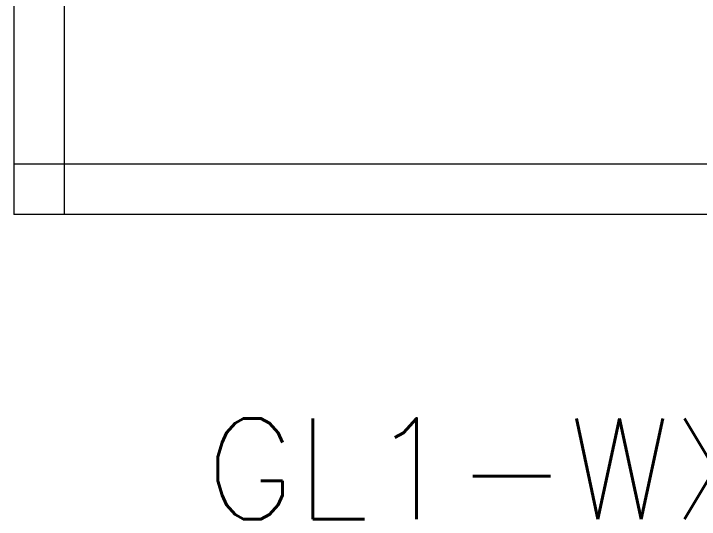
# Model space of a CAD drawing. Header units: millimetres. Extents: x 1925 to 561113, y 7411 to 433459.
# Drawn here: x 274511 to 309051, y 141590 to 167039 of the extents above; entities that cross this region are included whole.
import ezdxf

# ---------------------------------------------------------------- set-up
doc = ezdxf.new("R2010")
doc.units = ezdxf.units.MM
doc.header["$LTSCALE"] = 25.4
doc.styles.add('Roman', font='romans')

msp = doc.modelspace()

# ---------------------------------------------------------------- linework, layer by layer
at = {"color": 7, "linetype": 'Continuous', "lineweight": 5, "ltscale": 15}
for p, q in [((274510.86, 180908.42), (274510.86, 156930.33)), ((277050.85, 180908.42), (277050.86, 156930.33)), ((345630.7, 159470.33), (274510.86, 159470.33)), ((345630.7, 156930.33), (274510.86, 156930.33))]:
    msp.add_line(p, q, dxfattribs=at)

# ---------------------------------------------------------------- texts
at = {"color": 7, "linetype": 'Continuous', "lineweight": 5, "insert": (284135.9, 146670.04), "char_height": 5080, "attachment_point": 1, "style": 'Roman'}
msp.add_mtext_dynamic_manual_height_columns('GL1-WX-02', width=82403.9018, gutter_width=25.4, heights=[0], dxfattribs=at)

doc.saveas('drawing.dxf')
